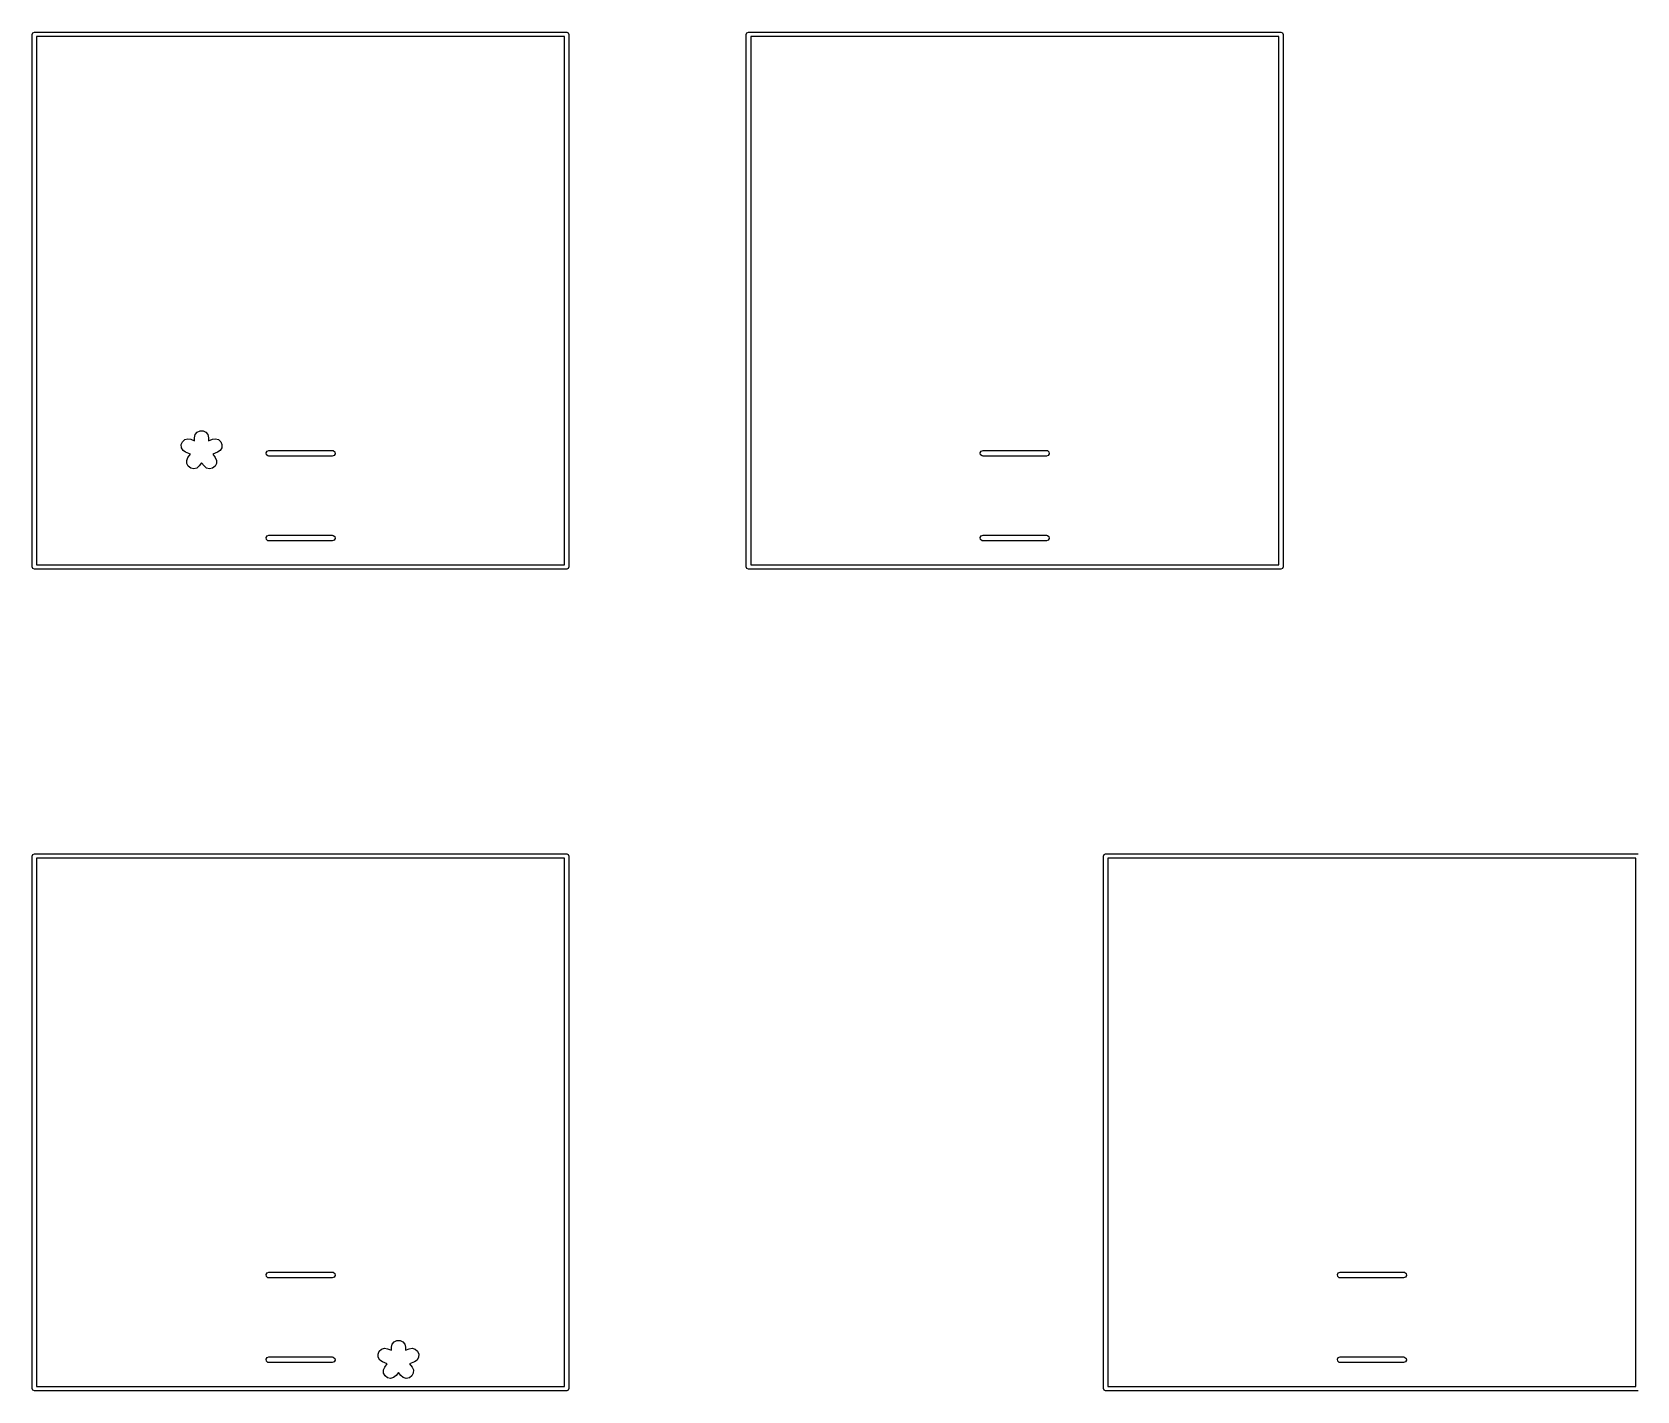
# Model space of a CAD drawing. Extents: x 9 to 342, y 7 to 196.
# Drawn here: x 8.78 to 51.58, y 105.39 to 141.62 of the extents above; entities that cross this region are included whole.
import ezdxf

# ---------------------------------------------------------------- set-up
doc = ezdxf.new("R2010")
doc.units = 0
doc.layers.add('BLACK', color=7, linetype='CONTINUOUS')

msp = doc.modelspace()

# ---------------------------------------------------------------- linework, layer by layer
at = {"layer": 'BLACK', "linetype": 'CONTINUOUS'}
for p, q in [((8.7785, 141.561), (8.7961, 141.604)), ((8.7785, 127.361), (8.7785, 141.561)), ((8.7961, 141.604), (8.8385, 141.621)), ((8.8385, 141.621), (23.0385, 141.621)), ((8.8985, 141.501), (8.8985, 127.421)), ((22.9785, 141.501), (8.8985, 141.501)), ((22.9785, 127.421), (22.9785, 141.501)), ((23.0385, 141.621), (23.0809, 141.604)), ((23.0809, 141.604), (23.0985, 141.561)), ((23.0985, 141.561), (23.0985, 127.361)), ((27.8285, 141.561), (27.8461, 141.604)), ((27.8285, 127.361), (27.8285, 141.561)), ((27.8461, 141.604), (27.8885, 141.621)), ((27.8885, 141.621), (42.0885, 141.621)), ((27.9485, 141.501), (27.9485, 127.421)), ((42.0285, 141.501), (27.9485, 141.501)), ((42.0285, 127.421), (42.0285, 141.501)), ((42.0885, 141.621), (42.1309, 141.604)), ((42.1309, 141.604), (42.1485, 141.561)), ((42.1485, 141.561), (42.1485, 127.361)), ((13.1831, 130.955), (13.2583, 130.991)), ((13.2583, 130.991), (13.3417, 130.991)), ((13.3417, 130.991), (13.4169, 130.955)), ((12.7576, 130.623), (12.7886, 130.7)), ((12.7633, 130.54), (12.7576, 130.623)), ((12.7886, 130.7), (12.8502, 130.757)), ((12.8502, 130.757), (12.9301, 130.781)), ((12.9301, 130.781), (13.0125, 130.768)), ((13.0125, 130.768), (13.1125, 130.728)), ((13.1125, 130.808), (13.1311, 130.889)), ((13.1125, 130.728), (13.1125, 130.808)), ((13.1311, 130.889), (13.1831, 130.955)), ((13.4169, 130.955), (13.4689, 130.889)), ((13.4689, 130.889), (13.4875, 130.808)), ((13.4875, 130.808), (13.4875, 130.728)), ((13.4875, 130.728), (13.5875, 130.768)), ((13.5875, 130.768), (13.6699, 130.781)), ((13.6699, 130.781), (13.7498, 130.757)), ((13.7498, 130.757), (13.8114, 130.7)), ((13.8114, 130.7), (13.8424, 130.623)), ((13.8424, 130.623), (13.8367, 130.54)), ((12.8046, 130.467), (12.7633, 130.54)), ((12.8732, 130.42), (12.8046, 130.467)), ((13.0032, 130.368), (12.8732, 130.42)), ((12.9018, 130.201), (12.9357, 130.278)), ((12.9042, 130.118), (12.9018, 130.201)), ((12.9357, 130.278), (13.0032, 130.368)), ((13.3, 130.138), (13.2357, 130.053)), ((13.3643, 130.053), (13.3, 130.138)), ((13.7268, 130.42), (13.5968, 130.368)), ((13.5968, 130.368), (13.6643, 130.278)), ((13.6643, 130.278), (13.6982, 130.201)), ((13.6982, 130.201), (13.6958, 130.118)), ((13.7954, 130.467), (13.7268, 130.42)), ((13.8367, 130.54), (13.7954, 130.467)), ((15.0181, 130.405), (15.0441, 130.45)), ((15.0271, 130.353), (15.0181, 130.405)), ((15.0671, 130.32), (15.0271, 130.353)), ((15.0441, 130.45), (15.0931, 130.468)), ((15.0931, 130.315), (15.0671, 130.32)), ((15.0931, 130.468), (16.7839, 130.468)), ((16.7839, 130.315), (15.0931, 130.315)), ((16.7839, 130.468), (16.8099, 130.463)), ((16.8329, 130.333), (16.7839, 130.315)), ((16.8099, 130.463), (16.8499, 130.43)), ((16.8589, 130.378), (16.8329, 130.333)), ((16.8499, 130.43), (16.8589, 130.378)), ((34.0681, 130.405), (34.0941, 130.45)), ((34.0771, 130.353), (34.0681, 130.405)), ((34.1171, 130.32), (34.0771, 130.353)), ((34.0941, 130.45), (34.1431, 130.468)), ((34.1431, 130.315), (34.1171, 130.32)), ((34.1431, 130.468), (35.8339, 130.468)), ((35.8339, 130.315), (34.1431, 130.315)), ((35.8339, 130.468), (35.8599, 130.463)), ((35.8829, 130.333), (35.8339, 130.315)), ((35.8599, 130.463), (35.8999, 130.43)), ((35.9089, 130.378), (35.8829, 130.333)), ((35.8999, 130.43), (35.9089, 130.378)), ((12.9427, 130.044), (12.9042, 130.118)), ((13.0094, 129.994), (12.9427, 130.044)), ((13.0913, 129.978), (13.0094, 129.994)), ((13.172, 129.999), (13.0913, 129.978)), ((13.2357, 130.053), (13.172, 129.999)), ((13.428, 129.999), (13.3643, 130.053)), ((13.5087, 129.978), (13.428, 129.999)), ((13.5906, 129.994), (13.5087, 129.978)), ((13.6573, 130.044), (13.5906, 129.994)), ((13.6958, 130.118), (13.6573, 130.044)), ((15.0181, 128.144), (15.0441, 128.189)), ((15.0271, 128.093), (15.0181, 128.144)), ((15.0671, 128.059), (15.0271, 128.093)), ((15.0441, 128.189), (15.0931, 128.207)), ((15.0931, 128.055), (15.0671, 128.059)), ((15.0931, 128.207), (16.7839, 128.207)), ((16.7839, 128.055), (15.0931, 128.055)), ((16.7839, 128.207), (16.8099, 128.203)), ((16.8329, 128.073), (16.7839, 128.055)), ((16.8099, 128.203), (16.8499, 128.169)), ((16.8589, 128.118), (16.8329, 128.073)), ((16.8499, 128.169), (16.8589, 128.118)), ((34.0681, 128.144), (34.0941, 128.189)), ((34.0771, 128.093), (34.0681, 128.144)), ((34.1171, 128.059), (34.0771, 128.093)), ((34.0941, 128.189), (34.1431, 128.207)), ((34.1431, 128.055), (34.1171, 128.059)), ((34.1431, 128.207), (35.8339, 128.207)), ((35.8339, 128.055), (34.1431, 128.055)), ((35.8339, 128.207), (35.8599, 128.203)), ((35.8829, 128.073), (35.8339, 128.055)), ((35.8599, 128.203), (35.8999, 128.169)), ((35.9089, 128.118), (35.8829, 128.073)), ((35.8999, 128.169), (35.9089, 128.118)), ((8.7961, 127.319), (8.7785, 127.361)), ((8.8385, 127.301), (8.7961, 127.319)), ((23.0385, 127.301), (8.8385, 127.301)), ((8.8985, 127.421), (22.9785, 127.421)), ((23.0809, 127.319), (23.0385, 127.301)), ((23.0985, 127.361), (23.0809, 127.319)), ((27.8461, 127.319), (27.8285, 127.361)), ((27.8885, 127.301), (27.8461, 127.319)), ((42.0885, 127.301), (27.8885, 127.301)), ((27.9485, 127.421), (42.0285, 127.421)), ((42.1309, 127.319), (42.0885, 127.301)), ((42.1485, 127.361), (42.1309, 127.319)), ((8.7785, 119.654), (8.7961, 119.696)), ((8.7785, 105.454), (8.7785, 119.654)), ((8.7961, 119.696), (8.8385, 119.714)), ((8.8385, 119.714), (23.0385, 119.714)), ((8.8985, 119.594), (8.8985, 105.514)), ((22.9785, 119.594), (8.8985, 119.594)), ((22.9785, 105.514), (22.9785, 119.594)), ((23.0385, 119.714), (23.0809, 119.696)), ((23.0809, 119.696), (23.0985, 119.654)), ((23.0985, 119.654), (23.0985, 105.454)), ((37.3535, 119.654), (37.3711, 119.696)), ((37.3535, 105.454), (37.3535, 119.654)), ((37.3711, 119.696), (37.4135, 119.714)), ((37.4135, 119.714), (51.6135, 119.714)), ((37.4735, 119.594), (37.4735, 105.514)), ((51.5535, 119.594), (37.4735, 119.594)), ((51.5535, 105.514), (51.5535, 119.594)), ((15.0181, 108.497), (15.0441, 108.542)), ((15.0271, 108.446), (15.0181, 108.497)), ((15.0671, 108.412), (15.0271, 108.446)), ((15.0441, 108.542), (15.0931, 108.56)), ((15.0931, 108.408), (15.0671, 108.412)), ((15.0931, 108.56), (16.7839, 108.56)), ((16.7839, 108.408), (15.0931, 108.408)), ((16.7839, 108.56), (16.8099, 108.556)), ((16.8329, 108.426), (16.7839, 108.408)), ((16.8099, 108.556), (16.8499, 108.522)), ((16.8589, 108.471), (16.8329, 108.426)), ((16.8499, 108.522), (16.8589, 108.471)), ((43.5931, 108.497), (43.6191, 108.542)), ((43.6021, 108.446), (43.5931, 108.497)), ((43.6421, 108.412), (43.6021, 108.446)), ((43.6191, 108.542), (43.6681, 108.56)), ((43.6681, 108.408), (43.6421, 108.412)), ((43.6681, 108.56), (45.3589, 108.56)), ((45.3589, 108.408), (43.6681, 108.408)), ((45.3589, 108.56), (45.3849, 108.556)), ((45.4079, 108.426), (45.3589, 108.408)), ((45.3849, 108.556), (45.4249, 108.522)), ((45.4339, 108.471), (45.4079, 108.426)), ((45.4249, 108.522), (45.4339, 108.471)), ((18.3625, 106.558), (18.3811, 106.639)), ((18.3811, 106.639), (18.4331, 106.705)), ((18.4331, 106.705), (18.5083, 106.741)), ((18.5083, 106.741), (18.5917, 106.741)), ((18.5917, 106.741), (18.6669, 106.705)), ((18.6669, 106.705), (18.7189, 106.639)), ((18.7189, 106.639), (18.7375, 106.558)), ((15.0181, 106.237), (15.0441, 106.282)), ((15.0271, 106.185), (15.0181, 106.237)), ((15.0671, 106.152), (15.0271, 106.185)), ((15.0441, 106.282), (15.0931, 106.3)), ((15.0931, 106.3), (16.7839, 106.3)), ((16.7839, 106.3), (16.8099, 106.295)), ((16.8329, 106.165), (16.7839, 106.147)), ((16.8099, 106.295), (16.8499, 106.262)), ((16.8589, 106.21), (16.8329, 106.165)), ((16.8499, 106.262), (16.8589, 106.21)), ((18.0076, 106.373), (18.0386, 106.45)), ((18.0133, 106.29), (18.0076, 106.373)), ((18.0546, 106.217), (18.0133, 106.29)), ((18.0386, 106.45), (18.1002, 106.507)), ((18.1232, 106.17), (18.0546, 106.217)), ((18.1002, 106.507), (18.1801, 106.531)), ((18.2532, 106.118), (18.1232, 106.17)), ((18.1801, 106.531), (18.2625, 106.518)), ((18.2625, 106.518), (18.3625, 106.478)), ((18.3625, 106.478), (18.3625, 106.558)), ((18.7375, 106.558), (18.7375, 106.478)), ((18.7375, 106.478), (18.8375, 106.518)), ((18.8375, 106.518), (18.9199, 106.531)), ((18.9768, 106.17), (18.8468, 106.118)), ((18.9199, 106.531), (18.9998, 106.507)), ((19.0454, 106.217), (18.9768, 106.17)), ((18.9998, 106.507), (19.0614, 106.45)), ((19.0867, 106.29), (19.0454, 106.217)), ((19.0614, 106.45), (19.0924, 106.373)), ((19.0924, 106.373), (19.0867, 106.29)), ((43.5931, 106.237), (43.6191, 106.282)), ((43.6021, 106.185), (43.5931, 106.237)), ((43.6421, 106.152), (43.6021, 106.185)), ((43.6191, 106.282), (43.6681, 106.3)), ((43.6681, 106.3), (45.3589, 106.3)), ((45.3589, 106.3), (45.3849, 106.295)), ((45.4079, 106.165), (45.3589, 106.147)), ((45.3849, 106.295), (45.4249, 106.262)), ((45.4339, 106.21), (45.4079, 106.165)), ((45.4249, 106.262), (45.4339, 106.21)), ((15.0931, 106.147), (15.0671, 106.152)), ((16.7839, 106.147), (15.0931, 106.147)), ((18.1518, 105.951), (18.1857, 106.028)), ((18.1542, 105.868), (18.1518, 105.951)), ((18.1927, 105.794), (18.1542, 105.868)), ((18.1857, 106.028), (18.2532, 106.118)), ((18.2594, 105.744), (18.1927, 105.794)), ((18.3413, 105.728), (18.2594, 105.744)), ((18.422, 105.749), (18.3413, 105.728)), ((18.4857, 105.803), (18.422, 105.749)), ((18.55, 105.888), (18.4857, 105.803)), ((18.6143, 105.803), (18.55, 105.888)), ((18.678, 105.749), (18.6143, 105.803)), ((18.7587, 105.728), (18.678, 105.749)), ((18.8406, 105.744), (18.7587, 105.728)), ((18.9073, 105.794), (18.8406, 105.744)), ((18.8468, 106.118), (18.9143, 106.028)), ((18.9458, 105.868), (18.9073, 105.794)), ((18.9143, 106.028), (18.9482, 105.951)), ((18.9482, 105.951), (18.9458, 105.868)), ((43.6681, 106.147), (43.6421, 106.152)), ((45.3589, 106.147), (43.6681, 106.147)), ((8.7961, 105.411), (8.7785, 105.454)), ((8.8385, 105.394), (8.7961, 105.411)), ((23.0385, 105.394), (8.8385, 105.394)), ((8.8985, 105.514), (22.9785, 105.514)), ((23.0809, 105.411), (23.0385, 105.394)), ((23.0985, 105.454), (23.0809, 105.411)), ((37.3711, 105.411), (37.3535, 105.454)), ((37.4135, 105.394), (37.3711, 105.411)), ((51.6135, 105.394), (37.4135, 105.394)), ((37.4735, 105.514), (51.5535, 105.514))]:
    msp.add_line(p, q, dxfattribs=at)

doc.saveas('drawing.dxf')
